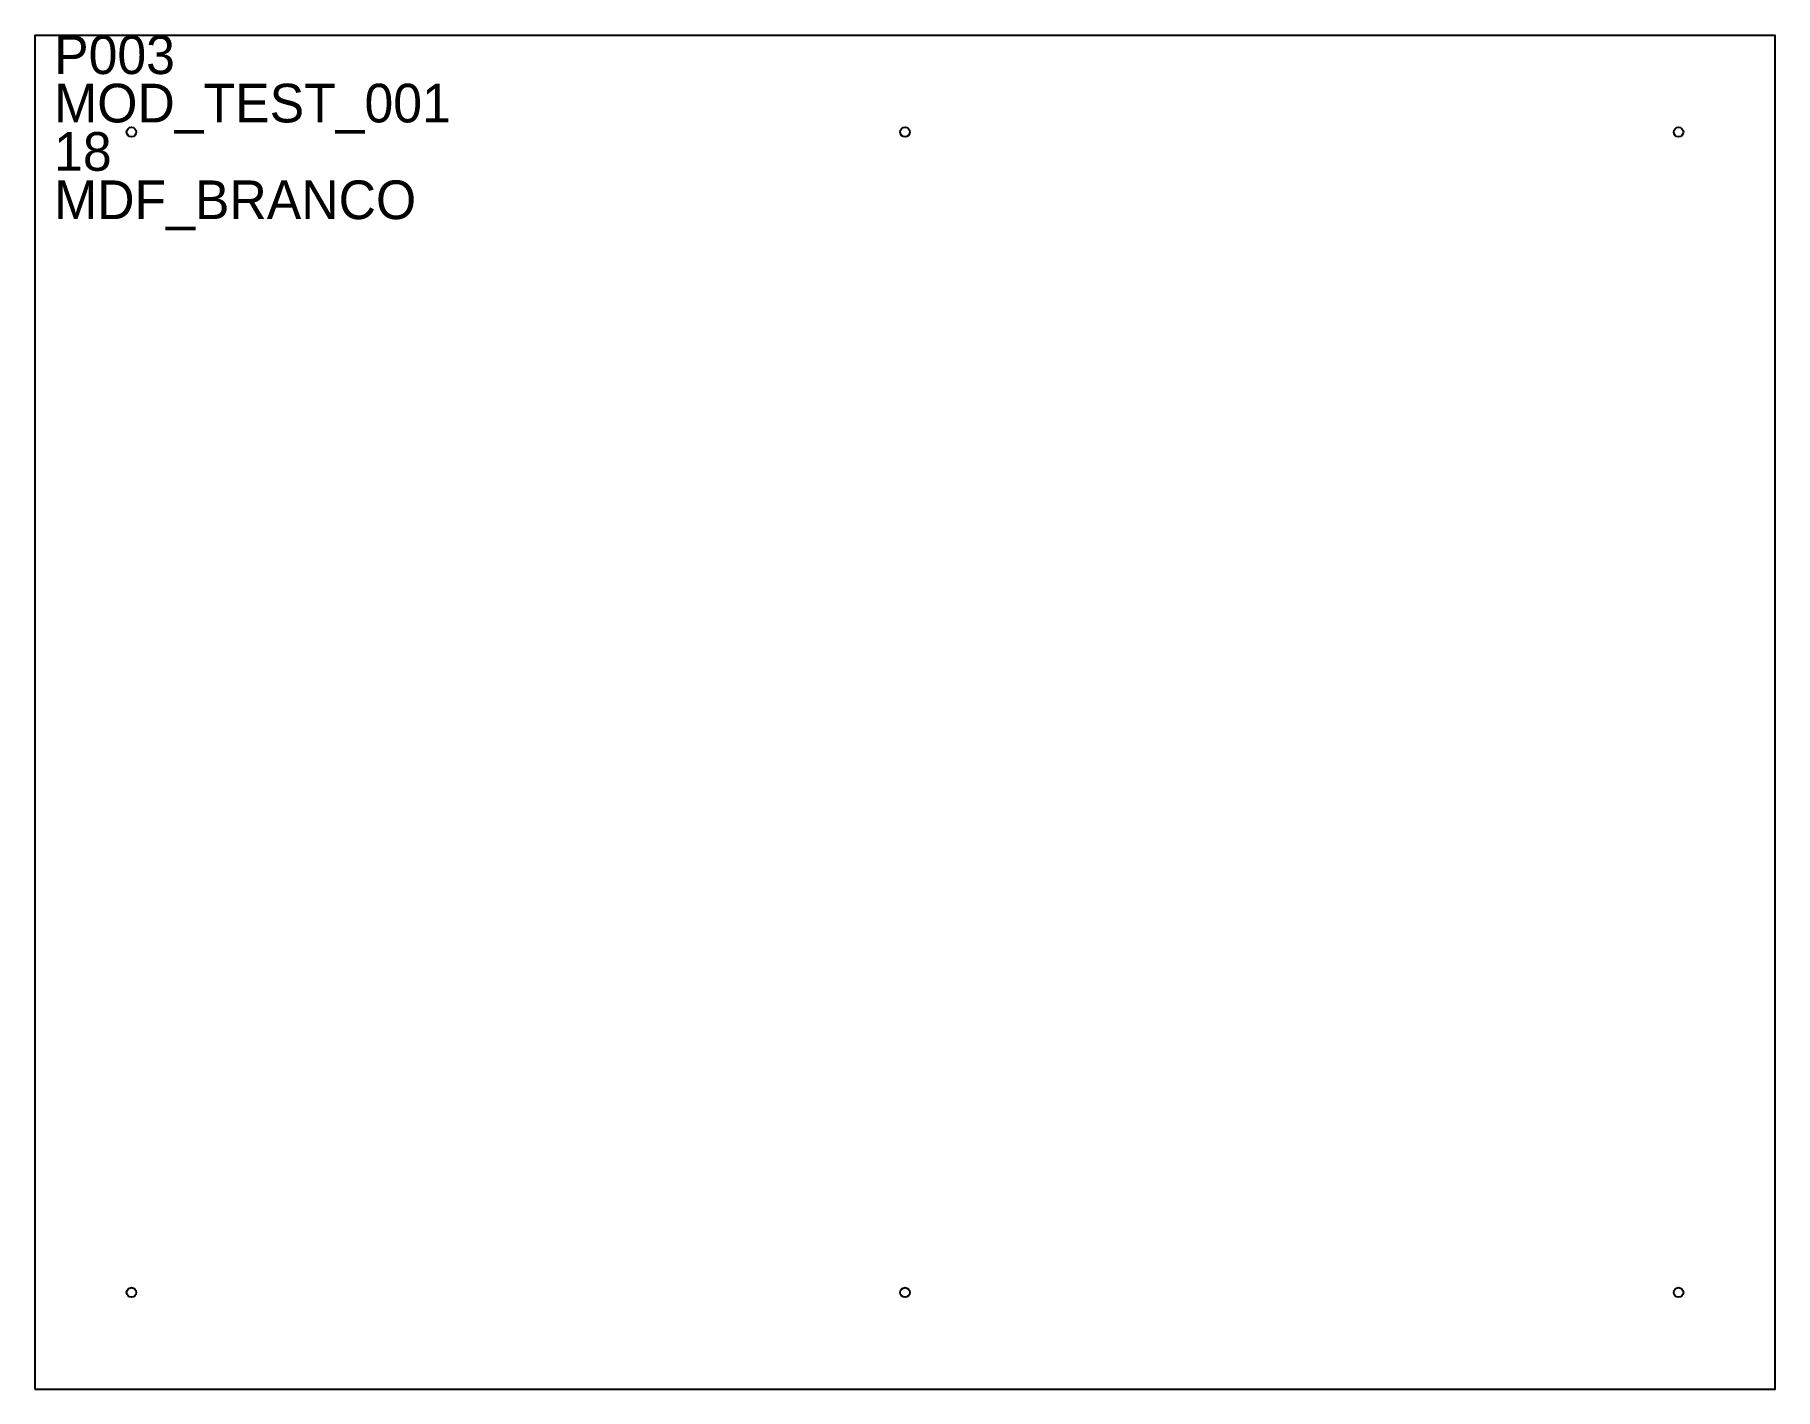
# Model space of a CAD drawing. Header units: millimetres. Extents: x 0 to 900, y 0 to 700.
import ezdxf

# ---------------------------------------------------------------- set-up
doc = ezdxf.new("R2010")
doc.units = ezdxf.units.MM
for name, color, linetype in [('CUT_OUT', 1, 'CONTINUOUS'), ('DRILL_V', 3, 'CONTINUOUS'), ('TEXT_ID', 7, 'CONTINUOUS')]:
    doc.layers.add(name, color=color, linetype=linetype)

# ---------------------------------------------------------------- blocks, each defined once
blk = doc.blocks.new('PART_INFO')
at = {"layer": 'TEXT_ID'}
for tag, p in [('PART_ID', (0, 0)), ('MODULE_ID', (0, -25)), ('THICKNESS_MM', (0, -50)), ('MATERIAL', (0, -75))]:
    blk.add_attdef(tag, p, '', height=20, dxfattribs=at)

msp = doc.modelspace()

# ---------------------------------------------------------------- linework, layer by layer
at = {"layer": 'CUT_OUT'}
msp.add_lwpolyline([(0, 0), (900, 0), (900, 700), (0, 700)], close=True, dxfattribs=at)
at = {"layer": 'DRILL_V'}
for centre in [(50, 650), (450, 650), (850, 650), (50, 50), (450, 50), (850, 50)]:
    msp.add_circle(centre, 2.5, dxfattribs=at)

# ---------------------------------------------------------------- block references
at = {"layer": 'TEXT_ID'}
msp.add_blockref('PART_INFO', (10, 680), dxfattribs=at).add_auto_attribs({'PART_ID': 'P003', 'MODULE_ID': 'MOD_TEST_001', 'THICKNESS_MM': '18', 'MATERIAL': 'MDF_BRANCO'})

doc.saveas('drawing.dxf')
